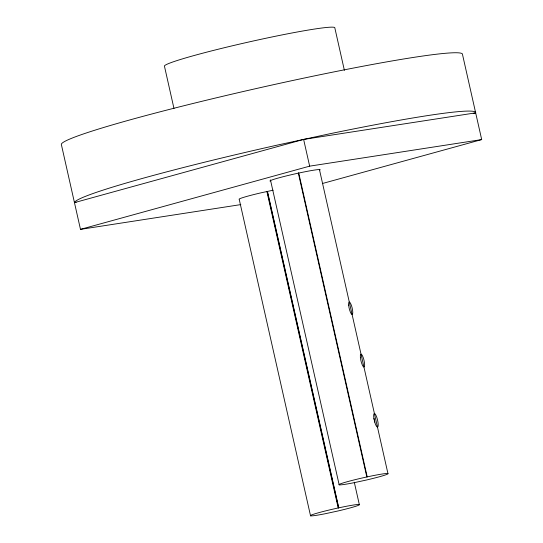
<?xml version="1.0" encoding="UTF-8"?>
<svg xmlns="http://www.w3.org/2000/svg" width="543" height="543" viewBox="0 0 543 543"><rect width="100%" height="100%" fill="white"/><g stroke="black" fill="none" stroke-linecap="round" stroke-linejoin="round"><path stroke-width="0.81" d="M76.129 202.369L74.459 202.627L303.625 139.415L475.661 112.849L473.218 113.521M80.486 229.363L309.653 166.151L481.689 139.585L462.514 54.517A205.634 11.837 -12.7 0 0 264.563 86.676A205.634 11.837 -12.7 0 0 61.311 144.295L80.486 229.363L240.827 204.596M322.657 183.446L481.689 139.585M270.142 181.145A25.453 1.466 -12.7 0 1 298.372 173.142L298.935 173.027A25.453 1.466 -12.7 0 1 319.942 170.007M273.143 190.206L260.979 192.833A25.453 1.466 -12.7 0 0 239.232 199.383L310.548 515.83M367.217 476.869L360.919 478.281A25.453 1.466 -12.7 0 0 339.26 484.424A25.453 1.466 -12.7 0 0 354.029 482.7L366.192 480.073A25.453 1.466 -12.7 0 0 387.851 473.93A25.453 1.466 -12.7 0 0 373.082 475.654L367.217 476.869L298.752 173.068M338.594 507.868L332.296 509.28A25.453 1.466 -12.7 0 0 310.63 515.416A25.453 1.466 -12.7 0 0 325.4 513.698L337.563 511.072A25.453 1.466 -12.7 0 0 359.222 504.929A25.453 1.466 -12.7 0 0 344.452 506.653L338.594 507.868L267.278 191.421M344.391 70.359L334.827 27.897A87.342 5.03 -12.7 0 0 250.744 41.56A87.342 5.03 -12.7 0 0 164.414 66.036L173.977 108.491M319.386 169.348L387.933 473.523M373.917 418.361L374.772 422.155M303.625 139.415L309.653 166.151M298.29 172.864L366.824 476.958M354.294 482.252L359.31 504.515M270.455 179.909L339.171 484.831M267.455 191.387L338.771 507.827M266.885 191.509L338.201 507.956M74.459 202.627A205.634 11.837 -12.7 0 1 277.711 145.008L329.54 133.822A205.634 11.837 -12.7 0 1 475.661 112.849M374.616 413.542L374.181 413.556A6.984 1.629 76.5 0 0 373.815 417.737L375.003 422.943A6.984 1.629 76.5 0 0 377.263 427.036L377.69 427.022A6.984 1.629 76.5 0 0 377.595 420.234A6.984 1.629 76.5 0 0 374.616 413.542M348.654 305.105A6.421 1.493 76.5 0 0 352.102 314.506A6.421 1.493 76.5 0 0 351.321 305.146A6.421 1.493 76.5 0 0 348.654 305.105M360.376 357.328A6.645 1.548 76.5 0 0 363.939 367.054A6.645 1.548 76.5 0 0 363.138 357.362A6.645 1.548 76.5 0 0 360.376 357.328"/></g></svg>
